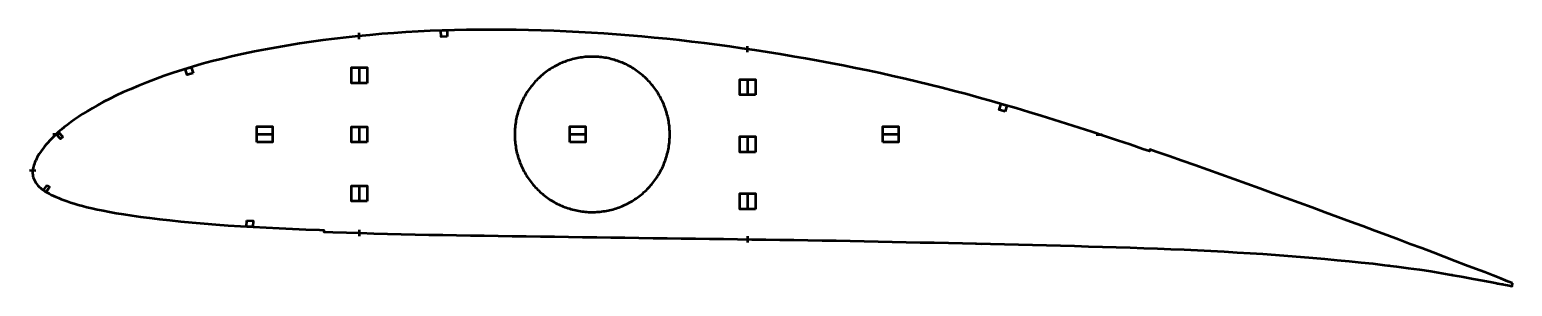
# Model space of a CAD drawing. Header units: metres. Extents: x -3 to 951, y -98 to 67.
import ezdxf

# ---------------------------------------------------------------- set-up
doc = ezdxf.new("R2010")
doc.units = ezdxf.units.M
doc.layers.add('Layer', color=1, linetype='Continuous', lineweight=50)

msp = doc.modelspace()

# ---------------------------------------------------------------- linework, layer by layer
at = {"layer": 'Layer'}
for p, q in [((208.82, 61.21), (208.82, 65.21)), ((358.82, 49.95), (358.82, 50.45)), ((458.82, 52.79), (458.82, 56.79)), ((208.82, 43.4), (208.82, 32.4)), ((458.82, 35.85), (458.82, 24.85)), ((15.59, 0), (11.59, 0)), ((153.4, 0), (142.4, 0)), ((208.82, 5.44), (208.82, -5.56)), ((308.91, 0), (308.41, 0)), ((354.88, 0), (343.88, 0)), ((408.72, 0), (409.22, 0)), ((458.82, -0.82), (458.82, -11.82)), ((556.36, 0), (545.36, 0)), ((683.17, 0), (687.17, 0)), ((0.64, -23.52), (-3.35, -23.21)), ((208.82, -32.52), (208.82, -43.52)), ((458.82, -37.48), (458.82, -48.48)), ((358.82, -49.95), (358.82, -50.45)), ((208.82, -61.33), (208.82, -65.33)), ((458.82, -65.42), (458.82, -69.42)), ((605.44, -70.05), (609.43, -70.36)), ((876.79, -67.21), (876.6, -67.67)), ((872.2, -83.88), (872.12, -84.37)), ((914.22, -81.34), (914.03, -81.8)), ((911.78, -89.72), (911.7, -90.21)), ((931.46, -93.27), (931.38, -93.76)), ((932.92, -88.49), (932.71, -88.94)), ((941.29, -95.9), (945.28, -96.2))]:
    msp.add_line(p, q, dxfattribs=at)
for points in [[(951.11, -95.64), (948.27, -94.48), (943.69, -92.71), (938.73, -90.75), (933.32, -88.64), (927.41, -86.39), (921.06, -83.96), (914.34, -81.39), (907.3, -78.7), (900.06, -75.94), (892.76, -73.19), (885.38, -70.46), (877.91, -67.64), (870.36, -64.77), (862.67, -61.91), (854.86, -59.02), (846.91, -56.12), (838.81, -53.15), (830.59, -50.13), (822.26, -47.09), (813.88, -44.03), (805.48, -40.97), (797.07, -37.9), (788.66, -34.85), (780.25, -31.82), (771.85, -28.8), (763.47, -25.79), (755.11, -22.81), (746.79, -19.87), (738.49, -16.96), (730.2, -14.07), (721.92, -11.21), (717.82, -9.81), (717.48, -10.81), (713.33, -9.39), (705.1, -6.6), (696.87, -3.85), (688.66, -1.14), (680.44, 1.54), (672.23, 4.2), (664.03, 6.82), (655.89, 9.39), (647.81, 11.91), (639.78, 14.37), (631.79, 16.77), (623.82, 19.1), (615.86, 21.37), (607.91, 23.59), (599.97, 25.75), (592.05, 27.85), (584.13, 29.89), (576.2, 31.88), (568.25, 33.8), (560.29, 35.68), (552.32, 37.5), (544.33, 39.26), (536.32, 40.98), (528.31, 42.64), (520.28, 44.25), (512.23, 45.8), (504.15, 47.3), (496.05, 48.76), (487.93, 50.17), (479.81, 51.53), (471.68, 52.83), (463.56, 54.09), (455.43, 55.29), (447.32, 56.44), (439.21, 57.53), (431.11, 58.57), (423, 59.55), (414.91, 60.47), (406.81, 61.33), (398.72, 62.14), (390.63, 62.88), (382.54, 63.57), (374.45, 64.2), (366.36, 64.77), (358.26, 65.28), (350.16, 65.74), (342.07, 66.14), (333.99, 66.48), (325.92, 66.76), (317.86, 66.98), (309.81, 67.14), (301.79, 67.25), (293.8, 67.29), (285.86, 67.28), (277.97, 67.19), (270.13, 67.04), (262.31, 66.8), (254.5, 66.49), (246.7, 66.1), (238.91, 65.65), (231.15, 65.13), (223.41, 64.54), (215.71, 63.87), (208.04, 63.14), (200.41, 62.34), (192.84, 61.46), (185.31, 60.51), (177.84, 59.48), (170.43, 58.39), (163.09, 57.21), (155.8, 55.94), (148.56, 54.61), (141.41, 53.22), (134.4, 51.77), (127.52, 50.26), (120.78, 48.67), (114.18, 47.01), (107.72, 45.26), (101.38, 43.44), (95.18, 41.54), (89.14, 39.59), (83.26, 37.58), (77.57, 35.51), (72.06, 33.41), (66.78, 31.29), (61.73, 29.17), (56.95, 27.06), (52.43, 24.97), (48.2, 22.9), (44.23, 20.86), (40.51, 18.85), (37.05, 16.89), (33.83, 14.98), (30.85, 13.13), (28.08, 11.33), (25.52, 9.59), (23.16, 7.9), (20.98, 6.25), (18.95, 4.65), (17.07, 3.09), (15.33, 1.58), (13.72, 0.12), (12.22, -1.29), (10.83, -2.67), (9.55, -4.01), (8.36, -5.32), (7.26, -6.59), (6.24, -7.83), (5.3, -9.04), (4.43, -10.22), (3.62, -11.39), (2.87, -12.52), (2.19, -13.59), (1.59, -14.65), (1.04, -15.72), (0.53, -16.78), (0.08, -17.77), (-0.29, -18.73), (-0.61, -19.7), (-0.87, -20.67), (-1.08, -21.6), (-1.25, -22.51), (-1.36, -23.42), (-1.41, -24.27), (-1.42, -25.12), (-1.35, -25.98), (-1.2, -26.85), (-0.98, -27.72), (-0.68, -28.6), (-0.3, -29.46), (0.15, -30.32), (0.69, -31.16), (1.31, -31.99), (2.01, -32.81), (2.79, -33.61), (3.65, -34.4), (4.58, -35.17), (5.59, -35.92), (6.68, -36.65), (7.86, -37.37), (9.13, -38.07), (10.5, -38.77), (11.96, -39.46), (13.51, -40.16), (15.18, -40.86), (16.95, -41.57), (18.84, -42.28), (20.85, -43), (23.02, -43.72), (25.36, -44.44), (27.89, -45.17), (30.61, -45.91), (33.55, -46.68), (36.73, -47.45), (40.17, -48.24), (43.9, -49.02), (47.95, -49.8), (52.36, -50.58), (57.16, -51.36), (62.35, -52.16), (67.92, -52.95), (73.88, -53.73), (80.23, -54.49), (86.94, -55.22), (94, -55.93), (101.34, -56.63), (108.89, -57.3), (116.59, -57.94), (124.42, -58.51), (132.4, -59.02), (140.55, -59.48), (148.85, -59.91), (157.27, -60.32), (165.8, -60.69), (174.43, -61.04), (183.16, -61.37), (186.08, -61.48), (186.04, -62.53), (191.88, -62.75), (200.65, -63.07), (209.42, -63.35), (218.2, -63.61), (227.04, -63.84), (235.91, -64.06), (244.8, -64.27), (253.68, -64.47), (262.55, -64.65), (271.43, -64.8), (280.36, -64.94), (289.34, -65.06), (298.33, -65.2), (307.34, -65.34), (316.36, -65.47), (325.4, -65.59), (334.47, -65.71), (343.54, -65.83), (352.62, -65.96), (361.69, -66.09), (370.77, -66.23), (379.84, -66.36), (388.9, -66.48), (397.98, -66.6), (407.05, -66.72), (416.13, -66.84), (425.2, -66.97), (434.28, -67.1), (443.35, -67.23), (452.42, -67.34), (461.49, -67.46), (470.55, -67.57), (479.6, -67.7), (488.65, -67.83), (497.69, -67.97), (506.73, -68.12), (515.76, -68.27), (524.77, -68.43), (533.78, -68.6), (542.79, -68.79), (551.82, -68.99), (560.87, -69.19), (569.92, -69.39), (578.98, -69.58), (588.04, -69.77), (597.09, -69.97), (606.14, -70.18), (615.18, -70.39), (624.23, -70.6), (633.26, -70.81), (642.28, -71.02), (651.28, -71.24), (660.26, -71.47), (669.24, -71.72), (678.23, -71.97), (687.2, -72.23), (696.14, -72.49), (705.01, -72.76), (713.81, -73.05), (722.58, -73.37), (731.31, -73.7), (739.96, -74.04), (748.51, -74.43), (757.02, -74.86), (765.51, -75.33), (773.96, -75.82), (782.34, -76.3), (790.56, -76.78), (798.62, -77.35), (806.64, -78), (814.67, -78.66), (822.62, -79.3), (830.46, -79.99), (838.25, -80.76), (846.03, -81.54), (853.73, -82.27), (861.32, -83.05), (868.86, -83.95), (876.46, -84.93), (884.01, -85.9), (891.37, -86.88), (898.57, -88), (905.72, -89.18), (912.75, -90.39), (919.53, -91.57), (925.99, -92.74), (932.1, -93.9), (937.83, -94.98), (943.16, -96.02), (948.06, -97), (951.09, -97.64)], [(408.72, 0), (408.71, 1.05), (408.68, 2.1), (408.62, 3.15), (408.55, 4.19), (408.45, 5.24), (408.33, 6.28), (408.18, 7.32), (408.02, 8.36), (407.83, 9.39), (407.63, 10.42), (407.4, 11.44), (407.15, 12.46), (406.87, 13.48), (406.58, 14.49), (406.26, 15.49), (405.93, 16.48), (405.57, 17.47), (405.2, 18.45), (404.8, 19.42), (404.38, 20.38), (403.94, 21.34), (403.48, 22.28), (403.01, 23.22), (402.51, 24.14), (401.99, 25.05), (401.46, 25.96), (400.9, 26.85), (400.33, 27.73), (399.74, 28.59), (399.13, 29.45), (398.5, 30.29), (397.86, 31.12), (397.2, 31.93), (396.52, 32.73), (395.82, 33.52), (395.11, 34.29), (394.38, 35.04), (393.64, 35.78), (392.88, 36.51), (392.11, 37.22), (391.32, 37.91), (390.51, 38.58), (389.7, 39.24), (388.87, 39.88), (388.02, 40.51), (387.17, 41.11), (386.3, 41.7), (385.42, 42.27), (384.52, 42.82), (383.62, 43.35), (382.7, 43.86), (381.78, 44.35), (380.84, 44.83), (379.89, 45.28), (378.94, 45.71), (377.98, 46.13), (377, 46.52), (376.02, 46.89), (375.03, 47.24), (374.04, 47.57), (373.04, 47.88), (372.03, 48.17), (371.01, 48.44), (369.99, 48.69), (368.97, 48.91), (367.94, 49.11), (366.91, 49.29), (365.87, 49.45), (364.83, 49.59), (363.79, 49.71), (362.74, 49.8), (361.7, 49.87), (360.65, 49.92), (359.6, 49.95), (358.55, 49.95), (357.5, 49.94), (356.46, 49.9), (355.41, 49.84), (354.36, 49.76), (353.32, 49.65), (352.28, 49.52), (351.24, 49.38), (350.21, 49.21), (349.18, 49.01), (348.15, 48.8), (347.13, 48.57), (346.11, 48.31), (345.1, 48.03), (344.09, 47.73), (343.09, 47.41), (342.1, 47.07), (341.12, 46.71), (340.14, 46.33), (339.17, 45.92), (338.21, 45.5), (337.26, 45.06), (336.32, 44.59), (335.39, 44.11), (334.47, 43.61), (333.56, 43.09), (332.66, 42.55), (331.77, 41.99), (330.9, 41.41), (330.03, 40.81), (329.18, 40.2), (328.35, 39.57), (327.52, 38.92), (326.71, 38.25), (325.92, 37.57), (325.14, 36.87), (324.37, 36.15), (323.62, 35.42), (322.88, 34.67), (322.16, 33.9), (321.46, 33.13), (320.77, 32.33), (320.1, 31.53), (319.45, 30.7), (318.81, 29.87), (318.19, 29.02), (317.59, 28.16), (317.01, 27.29), (316.45, 26.4), (315.9, 25.51), (315.38, 24.6), (314.87, 23.68), (314.38, 22.75), (313.92, 21.81), (313.47, 20.86), (313.04, 19.9), (312.63, 18.93), (312.24, 17.96), (311.88, 16.98), (311.53, 15.99), (311.21, 14.99), (310.9, 13.98), (310.62, 12.97), (310.36, 11.96), (310.12, 10.93), (309.9, 9.91), (309.7, 8.88), (309.53, 7.84), (309.37, 6.8), (309.24, 5.76), (309.13, 4.72), (309.04, 3.67), (308.98, 2.62), (308.93, 1.57), (308.91, 0.52), (308.91, -0.52), (308.93, -1.57), (308.98, -2.62), (309.04, -3.67), (309.13, -4.72), (309.24, -5.76), (309.37, -6.8), (309.53, -7.84), (309.7, -8.88), (309.9, -9.91), (310.12, -10.93), (310.36, -11.96), (310.62, -12.97), (310.9, -13.98), (311.21, -14.99), (311.53, -15.99), (311.88, -16.98), (312.24, -17.96), (312.63, -18.93), (313.04, -19.9), (313.47, -20.86), (313.92, -21.81), (314.38, -22.75), (314.87, -23.68), (315.38, -24.6), (315.9, -25.51), (316.45, -26.4), (317.01, -27.29), (317.59, -28.16), (318.19, -29.02), (318.81, -29.87), (319.45, -30.7), (320.1, -31.53), (320.77, -32.33), (321.46, -33.13), (322.16, -33.9), (322.88, -34.67), (323.62, -35.42), (324.37, -36.15), (325.14, -36.87), (325.92, -37.57), (326.71, -38.25), (327.52, -38.92), (328.35, -39.57), (329.18, -40.2), (330.03, -40.81), (330.9, -41.41), (331.77, -41.99), (332.66, -42.55), (333.56, -43.09), (334.47, -43.61), (335.39, -44.11), (336.32, -44.59), (337.26, -45.06), (338.21, -45.5), (339.17, -45.92), (340.14, -46.33), (341.12, -46.71), (342.1, -47.07), (343.09, -47.41), (344.09, -47.73), (345.1, -48.03), (346.11, -48.31), (347.13, -48.57), (348.15, -48.8), (349.18, -49.01), (350.21, -49.21), (351.24, -49.38), (352.28, -49.52), (353.32, -49.65), (354.36, -49.76), (355.41, -49.84), (356.46, -49.9), (357.5, -49.94), (358.55, -49.95), (359.6, -49.95), (360.65, -49.92), (361.7, -49.87), (362.74, -49.8), (363.79, -49.71), (364.83, -49.59), (365.87, -49.45), (366.91, -49.29), (367.94, -49.11), (368.97, -48.91), (369.99, -48.69), (371.01, -48.44), (372.03, -48.17), (373.04, -47.88), (374.04, -47.57), (375.03, -47.24), (376.02, -46.89), (377, -46.52), (377.98, -46.13), (378.94, -45.71), (379.89, -45.28), (380.84, -44.83), (381.78, -44.35), (382.7, -43.86), (383.62, -43.35), (384.52, -42.82), (385.42, -42.27), (386.3, -41.7), (387.17, -41.11), (388.02, -40.51), (388.87, -39.88), (389.7, -39.24), (390.51, -38.58), (391.32, -37.91), (392.11, -37.22), (392.88, -36.51), (393.64, -35.78), (394.38, -35.04), (395.11, -34.29), (395.82, -33.52), (396.52, -32.73), (397.2, -31.93), (397.86, -31.12), (398.5, -30.29), (399.13, -29.45), (399.74, -28.59), (400.33, -27.73), (400.9, -26.85), (401.46, -25.96), (401.99, -25.05), (402.51, -24.14), (403.01, -23.22), (403.48, -22.28), (403.94, -21.34), (404.38, -20.38), (404.8, -19.42), (405.2, -18.45), (405.57, -17.47), (405.93, -16.48), (406.26, -15.49), (406.58, -14.49), (406.87, -13.48), (407.15, -12.46), (407.4, -11.44), (407.63, -10.42), (407.83, -9.39), (408.02, -8.36), (408.18, -7.32), (408.33, -6.28), (408.45, -5.24), (408.55, -4.19), (408.62, -3.15), (408.68, -2.1), (408.71, -1.05), (408.72, 0)]]:
    msp.add_lwpolyline(points, close=True, dxfattribs=at)
for points in [[(265.47, 62.89), (261.48, 62.77), (261.35, 66.77), (265.35, 66.89), (265.47, 62.89)], [(101.82, 39.39), (97.99, 38.22), (96.82, 42.05), (100.65, 43.21), (101.82, 39.39)], [(213.82, 32.9), (203.82, 32.9), (203.82, 42.9), (213.82, 42.9), (213.82, 32.9)], [(463.82, 25.35), (453.82, 25.35), (453.82, 35.35), (463.82, 35.35), (463.82, 25.35)], [(624.68, 14.68), (620.84, 15.8), (621.96, 19.64), (625.8, 18.52), (624.68, 14.68)], [(17.92, -1.47), (16.43, -2.81), (13.75, 0.15), (15.23, 1.49), (17.92, -1.47)], [(142.9, -5), (142.9, 5), (152.9, 5), (152.9, -5), (142.9, -5)], [(213.82, -5.06), (203.82, -5.06), (203.82, 4.94), (213.82, 4.94), (213.82, -5.06)], [(344.38, -5), (344.38, 5), (354.38, 5), (354.38, -5), (344.38, -5)], [(545.86, -5), (545.86, 5), (555.86, 5), (555.86, -5), (545.86, -5)], [(463.82, -11.32), (453.82, -11.32), (453.82, -1.32), (463.82, -1.32), (463.82, -11.32)], [(7.86, -32.62), (9.52, -33.74), (7.3, -37.06), (5.63, -35.95), (7.86, -32.62)], [(213.82, -43.02), (203.82, -43.02), (203.82, -33.02), (213.82, -33.02), (213.82, -43.02)], [(463.82, -47.98), (453.82, -47.98), (453.82, -37.98), (463.82, -37.98), (463.82, -47.98)], [(136.52, -55.25), (140.52, -55.47), (140.29, -59.47), (136.3, -59.24), (136.52, -55.25)]]:
    msp.add_lwpolyline(points, dxfattribs=at)

doc.saveas('drawing.dxf')
